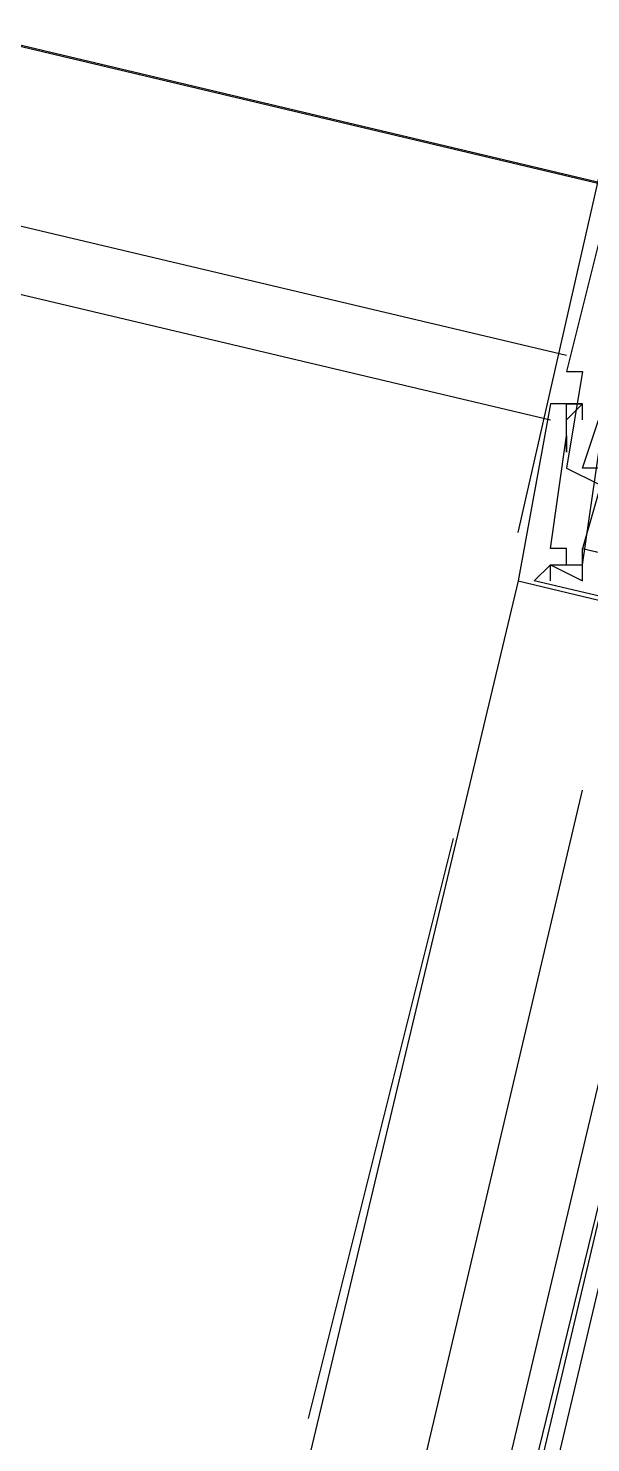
# Model space of a CAD drawing. Header units: feet. Extents: x -84 to 198, y -22 to 181.
# Drawn here: x 106.088 to 106.553, y 39.904 to 41.075 of the extents above; entities that cross this region are included whole.
import ezdxf

# ---------------------------------------------------------------- set-up
doc = ezdxf.new("R2010")
doc.units = ezdxf.units.FT
doc.layers.add('A-LINEA', color=7, linetype='CONTINUOUS')

msp = doc.modelspace()

# ---------------------------------------------------------------- linework, layer by layer
at = {"layer": 'A-LINEA'}
for p, q in [((106.5333, 40.8044), (80.8133, 46.8844)), ((80.8533, 46.8311), (106.52, 40.7511)), ((97.7733, 43.0311), (110.3067, 40.0578)), ((97.7733, 43.0311), (114.3067, 39.1111)), ((106.4933, 40.6578), (106.56, 40.9511)), ((106.5333, 40.7911), (106.5333, 40.7911)), ((106.5333, 40.7911), (106.5333, 40.7911)), ((106.5333, 40.7911), (106.5333, 40.7911)), ((106.5467, 40.7911), (106.5467, 40.7911)), ((106.5467, 40.7911), (106.5467, 40.7911)), ((106.5467, 40.7911), (106.5467, 40.7911)), ((106.52, 40.7644), (106.52, 40.7644)), ((106.52, 40.7644), (106.52, 40.7644)), ((106.52, 40.7644), (106.52, 40.7644)), ((106.5333, 40.7644), (106.5333, 40.7644)), ((106.5333, 40.7644), (106.5333, 40.7644)), ((106.5333, 40.7644), (106.5333, 40.7644)), ((106.5467, 40.7644), (106.5467, 40.7644)), ((106.5467, 40.7644), (106.5467, 40.7644)), ((106.5467, 40.7644), (106.5467, 40.7644)), ((106.5467, 40.7644), (106.5467, 40.7644)), ((106.5467, 40.7644), (106.5467, 40.7644)), ((106.5467, 40.7644), (106.5467, 40.7644)), ((106.5333, 40.7511), (106.5333, 40.7511)), ((106.5333, 40.7511), (106.5333, 40.7511)), ((106.5333, 40.7511), (106.5333, 40.7511)), ((106.5467, 40.7511), (106.5467, 40.7511)), ((106.5467, 40.7511), (106.5467, 40.7511)), ((106.5467, 40.7511), (106.5467, 40.7511)), ((106.5333, 40.7378), (106.5333, 40.7378)), ((106.5333, 40.7378), (106.5333, 40.7378)), ((106.5333, 40.7378), (106.5333, 40.7378)), ((106.5333, 40.7244), (106.5333, 40.7244)), ((106.5333, 40.7244), (106.5333, 40.7244)), ((106.5333, 40.7244), (106.5333, 40.7244)), ((106.5333, 40.7111), (106.5333, 40.7111)), ((106.5333, 40.7111), (106.5333, 40.7111)), ((106.5333, 40.7111), (106.5333, 40.7111)), ((106.5467, 40.7111), (106.5467, 40.7111)), ((106.5467, 40.7111), (106.5467, 40.7111)), ((106.5467, 40.7111), (106.5467, 40.7111)), ((106.52, 40.6444), (106.52, 40.6444)), ((106.52, 40.6444), (106.52, 40.6444)), ((106.52, 40.6444), (106.52, 40.6444)), ((106.5333, 40.6444), (106.5333, 40.6444)), ((106.5333, 40.6444), (106.5333, 40.6444)), ((106.5333, 40.6444), (106.5333, 40.6444)), ((106.5467, 40.6444), (106.5467, 40.6444)), ((106.5467, 40.6444), (106.5467, 40.6444)), ((106.5467, 40.6444), (106.5467, 40.6444)), ((106.5467, 40.6444), (106.5467, 40.6444)), ((106.5467, 40.6444), (106.5467, 40.6444)), ((106.5467, 40.6444), (106.5467, 40.6444)), ((106.52, 40.6311), (106.52, 40.6311)), ((106.52, 40.6311), (106.52, 40.6311)), ((106.52, 40.6311), (106.52, 40.6311)), ((106.52, 40.6311), (106.52, 40.6311)), ((106.52, 40.6311), (106.52, 40.6311)), ((106.52, 40.6311), (106.52, 40.6311)), ((106.52, 40.6311), (106.52, 40.6311)), ((106.52, 40.6311), (106.52, 40.6311)), ((106.52, 40.6311), (106.52, 40.6311)), ((106.5333, 40.6311), (106.5333, 40.6311)), ((106.5333, 40.6311), (106.5333, 40.6311)), ((106.5333, 40.6311), (106.5333, 40.6311)), ((106.5467, 40.6311), (106.5467, 40.6311)), ((106.5467, 40.6311), (106.5467, 40.6311)), ((106.5467, 40.6311), (106.5467, 40.6311)), ((106.4933, 40.6178), (104.7733, 33.3911)), ((106.4933, 40.6178), (106.4933, 40.6178)), ((106.4933, 40.6178), (106.4933, 40.6178)), ((106.4933, 40.6178), (106.4933, 40.6178)), ((106.5067, 40.6178), (106.5067, 40.6178)), ((106.5067, 40.6178), (106.5067, 40.6178)), ((106.5067, 40.6178), (106.5067, 40.6178)), ((106.52, 40.6178), (106.52, 40.6178)), ((106.52, 40.6178), (106.52, 40.6178)), ((106.52, 40.6178), (106.52, 40.6178)), ((106.5467, 40.6178), (106.5467, 40.6178)), ((106.5467, 40.6178), (106.5467, 40.6178)), ((106.5467, 40.6178), (106.5467, 40.6178)), ((106.16, 38.8044), (106.5467, 40.4444)), ((106.32, 39.9244), (106.44, 40.4044))]:
    msp.add_line(p, q, dxfattribs=at)
for points in [[(107.24, 40.7778), (107.24, 40.7911), (106.5733, 40.9511), (106.5333, 40.7911), (106.5467, 40.7911), (106.5333, 40.7111), (106.56, 40.6978)], [(107.24, 40.7778), (107.24, 40.7911), (106.5733, 40.9511), (106.5333, 40.7911), (106.5467, 40.7911), (106.5333, 40.7111), (106.56, 40.6978)], [(107.24, 40.7778), (107.24, 40.7911), (106.5733, 40.9511), (106.5333, 40.7911), (106.5467, 40.7911), (106.5333, 40.7111), (106.56, 40.6978)], [(106.56, 40.7111), (106.5467, 40.7111), (106.5733, 40.7911), (106.56, 40.8044), (106.5733, 40.8978)], [(106.56, 40.7111), (106.5467, 40.7111), (106.5733, 40.7911), (106.56, 40.8044), (106.5733, 40.8978)], [(106.56, 40.7111), (106.5467, 40.7111), (106.5733, 40.7911), (106.56, 40.8044), (106.5733, 40.8978)], [(106.5467, 40.7511), (106.5467, 40.7644), (106.52, 40.7644), (106.4933, 40.6178), (107.16, 40.4578)], [(106.5467, 40.7511), (106.5467, 40.7644), (106.52, 40.7644), (106.4933, 40.6178), (107.16, 40.4578)], [(106.5467, 40.7511), (106.5467, 40.7644), (106.52, 40.7644), (106.4933, 40.6178), (107.16, 40.4578)], [(106.5067, 40.6178), (106.52, 40.6311), (106.5333, 40.6311), (106.5333, 40.6444), (106.52, 40.6444), (106.5333, 40.7378), (106.5333, 40.7244), (106.5333, 40.7644), (106.5467, 40.7644), (106.5333, 40.7511)], [(106.5067, 40.6178), (106.52, 40.6311), (106.5333, 40.6311), (106.5333, 40.6444), (106.52, 40.6444), (106.5333, 40.7378), (106.5333, 40.7244), (106.5333, 40.7644), (106.5467, 40.7644), (106.5333, 40.7511)], [(106.5067, 40.6178), (106.52, 40.6311), (106.5333, 40.6311), (106.5333, 40.6444), (106.52, 40.6444), (106.5333, 40.7378), (106.5333, 40.7244), (106.5333, 40.7644), (106.5467, 40.7644), (106.5333, 40.7511)], [(106.5067, 40.6178), (106.52, 40.6311), (106.5467, 40.6311), (106.56, 40.7244), (106.5733, 40.7378), (106.5467, 40.6444), (107.0533, 40.5244), (107.0667, 40.6178), (107.0667, 40.6178)], [(106.5067, 40.6178), (106.52, 40.6311), (106.5467, 40.6311), (106.56, 40.7244), (106.5733, 40.7378), (106.5467, 40.6444), (107.0533, 40.5244), (107.0667, 40.6178), (107.0667, 40.6178)], [(106.5067, 40.6178), (106.52, 40.6311), (106.5467, 40.6311), (106.56, 40.7244), (106.5733, 40.7378), (106.5467, 40.6444), (107.0533, 40.5244), (107.0667, 40.6178), (107.0667, 40.6178)], [(106.52, 40.6178), (106.52, 40.6311), (106.5467, 40.6178), (106.5467, 40.6444), (106.9467, 40.5511)], [(106.52, 40.6178), (106.52, 40.6311), (106.5467, 40.6178), (106.5467, 40.6444), (106.9467, 40.5511)], [(106.52, 40.6178), (106.52, 40.6311), (106.5467, 40.6178), (106.5467, 40.6444), (106.9467, 40.5511)], [(107.0533, 40.4844), (106.9733, 40.5111), (106.9733, 40.5378), (106.96, 40.5378), (106.96, 40.5244), (106.96, 40.5111), (106.5067, 40.6178)], [(107.0533, 40.4844), (106.9733, 40.5111), (106.9733, 40.5378), (106.96, 40.5378), (106.96, 40.5244), (106.96, 40.5111), (106.5067, 40.6178)], [(107.0533, 40.4844), (106.9733, 40.5111), (106.9733, 40.5378), (106.96, 40.5378), (106.96, 40.5244), (106.96, 40.5111), (106.5067, 40.6178)], [(106.2267, 38.7911), (106.6267, 40.4844), (106.6267, 40.4978), (106.64, 40.4844), (106.6533, 40.4844), (106.24, 38.7911)], [(106.2667, 38.7911), (106.6667, 40.4844), (106.6533, 40.4844), (106.2533, 38.7911)]]:
    msp.add_lwpolyline(points, dxfattribs=at)

doc.saveas('drawing.dxf')
